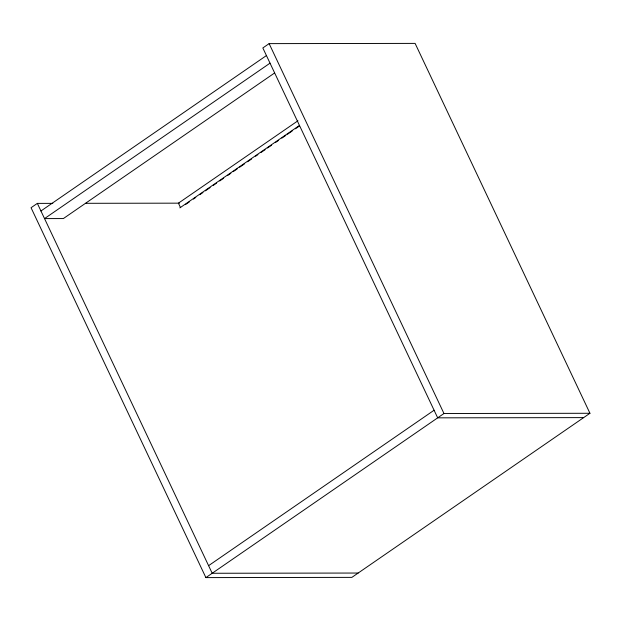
<?xml version="1.0" encoding="UTF-8"?>
<svg xmlns="http://www.w3.org/2000/svg" width="621" height="621" viewBox="0 0 621 621"><rect width="100%" height="100%" fill="white"/><g stroke="black" fill="none" stroke-linecap="round" stroke-linejoin="round"><path stroke-width="0.93" d="M52.808 203.362L37.345 203.385L31.05 207.725L205.893 577.608L351.874 577.375L589.95 413.275L415.107 43.392L269.126 43.625L262.838 47.957L437.681 417.84L583.655 417.615M40.939 210.985L266.432 55.564M270.026 63.163L44.533 218.592L63.373 218.561L274.529 73.022M297.933 120.784L178.413 203.168L180.455 207.492M179.857 207.888L299.369 125.512M185.438 204.588L189.421 201.841M193.403 199.1L195.794 197.447M199.776 194.707L202.966 192.51M205.357 190.864L210.131 187.565M213.321 185.369L216.512 183.172M219.694 180.975L223.676 178.227M227.659 175.487L230.849 173.29M233.24 171.637L237.222 168.896M239.613 167.243L244.395 163.952M247.577 161.755L251.567 159.007M255.549 156.267L257.94 154.613M261.123 152.417L265.105 149.677M267.496 148.023L271.486 145.283M275.468 142.535L278.65 140.338M281.841 138.141L285.823 135.394M287.414 134.299L292.196 131M295.386 128.803L299.369 126.063M208.594 565.669L434.087 410.24M205.893 577.608L443.968 413.508L589.95 413.275M85.682 203.308L179.453 203.16M358.162 573.043L212.188 573.268L37.345 203.385M269.126 43.625L443.968 413.508"/></g></svg>
